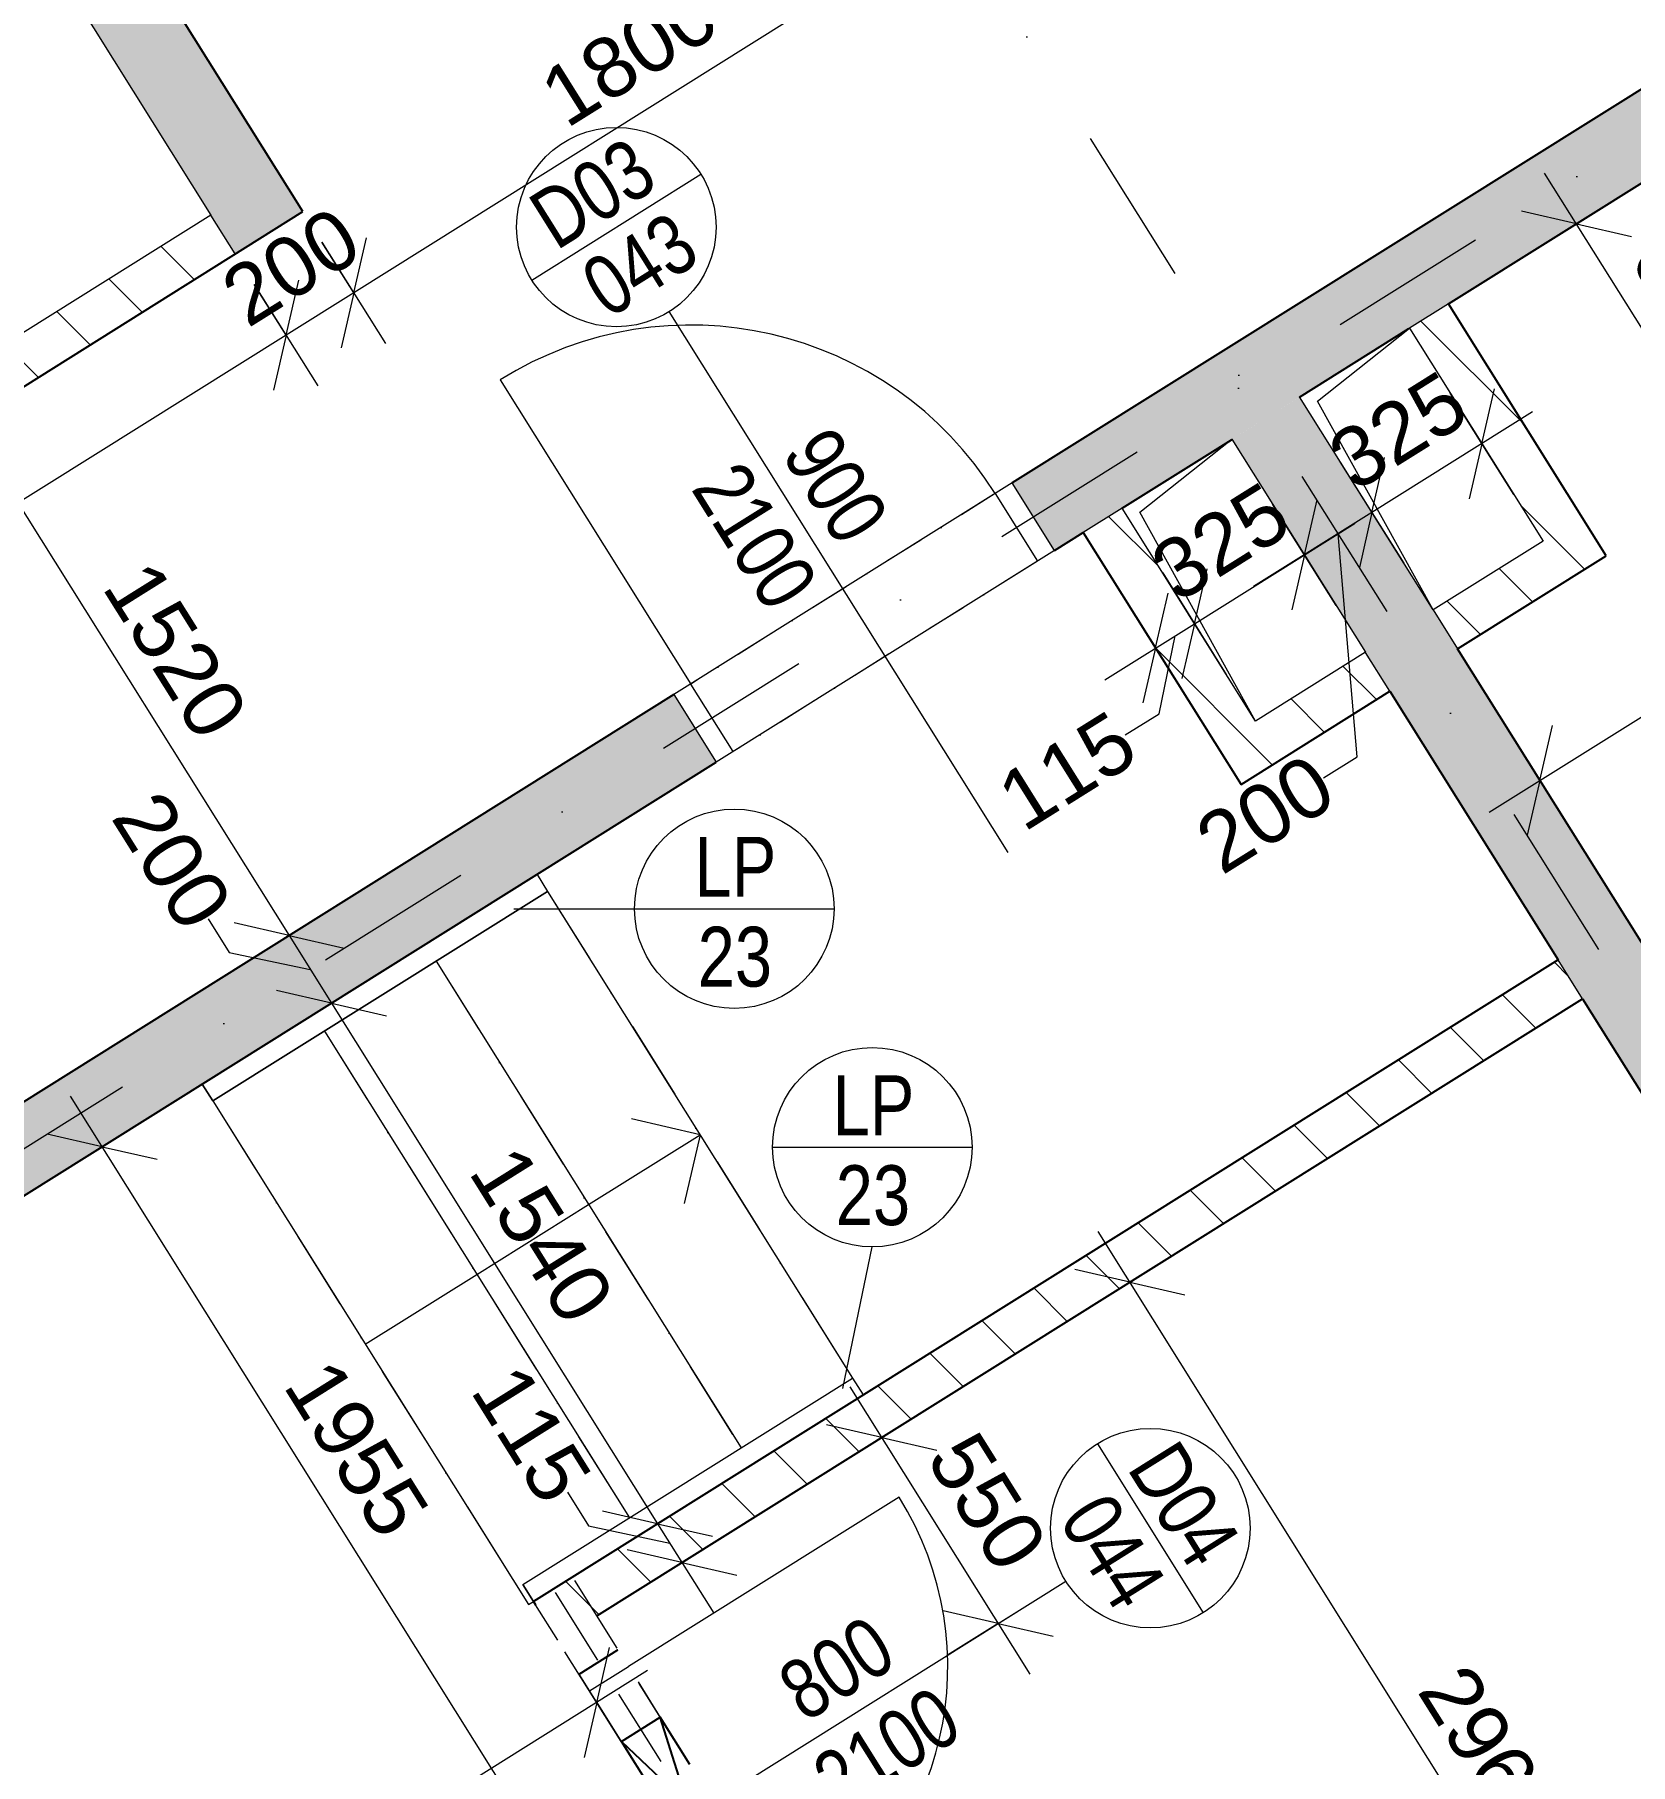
# Model space of a CAD drawing. Header units: millimetres. Extents: x -45523 to 44975, y -3459 to 74573.
# Drawn here: x -30030 to -26031, y 55182 to 59519 of the extents above; entities that cross this region are included whole.
import ezdxf

# ---------------------------------------------------------------- set-up
doc = ezdxf.new("R2010")
doc.units = ezdxf.units.MM
for name, pattern in [('HA_Dash_3mm-S1mm', [300, 200, -100]), ('HA_DashDot_10mm-S3mm', [1000, 400, -300, 0, -300]), ('HA_DashDot_2_2mm-S0_6mm', [220, 100, -60, 0, -60]), ('HA_DashDot_4mm-S1mm', [400, 200, -100, 0, -100])]:
    doc.linetypes.add(name, pattern=pattern)
for name, color, linetype, lineweight in [('A-____-____-DIMS', 9, 'Continuous', 5), ('A-____-____-DIMS-100', 9, 'Continuous', 5), ('A-DETL-GENF-OTLN', 9, 'Continuous', 9), ('A-DOOR-____-IDEN', 9, 'Continuous', 9), ('A-DOOR-____-MCUT', 9, 'HA_DashDot_2_2mm-S0_6mm', 9), ('A-DOOR-____-OTLN', 9, 'Continuous', 9), ('A-DOOR-FRAM-MCUT', 9, 'Continuous', 9), ('A-FLOR-HRAL-IDEN', 9, 'Continuous', 9), ('A-FLOR-HRAL-OTLN', 9, 'Continuous', 9), ('A-GENM-____-HDLN', 9, 'HA_Dash_3mm-S1mm', 9), ('A-GENM-____-MCUT', 9, 'HA_Dash_3mm-S1mm', 25), ('A-GENM-____-OTLN', 9, 'Continuous', 9), ('A-WALL-____-MCUT', 9, 'Continuous', 9), ('A-WALL-____-PATT', 9, 'Continuous', 25), ('I-WALL-____-MCUT', 9, 'Continuous', 25), ('S-GRID-____-OTLN', 9, 'Continuous', 5), ('S-STRS-____-OTLN', 9, 'Continuous', 9)]:
    doc.layers.add(name, color=color, linetype=linetype, lineweight=lineweight)
doc.styles.add('Arial_2', font='arial.ttf', dxfattribs={"height": 150})
doc.styles.add('Arial_3', font='arial.ttf', dxfattribs={"width": 0.8, "height": 150})
doc.dimstyles.new('Inner_Dimensions', dxfattribs={"dimscale": 304.8, "dimtxt": 153.03891, "dimasz": 0.656168, "dimexe": 0.492126, "dimexo": 0.0625, "dimgap": 0.065617, "dimtad": 1, "dimdec": 0, "dimzin": 0, "dimdsep": 46, "dimtxsty": 'Arial_2', "dimblk1": 'OBLIQUE', "dimblk2": 'OBLIQUE', "dimsah": 1, "dimcen": 0.09, "dimdle": 0.492126, "dimazin": 0, "dimtfac": 1, "dimtdec": 4, "dimtix": 1, "dimtmove": 0, "dimatfit": 3, "dimfxl": 0.492126, "dimfxlon": 1, "dimtvp": 1, "dimtolj": 1, "dimtzin": 0, "dimlwd": 9, "dimlwe": 9, "dimarcsym": 2})
doc.dimstyles.new('Inner_Dimensions_1', dxfattribs={"dimscale": 304.8, "dimtxt": 153.03891, "dimasz": 0.656168, "dimexe": 0.492126, "dimexo": 0.0625, "dimgap": 0.065617, "dimtad": 1, "dimdec": 0, "dimzin": 0, "dimdsep": 46, "dimtxsty": 'Arial_2', "dimblk1": 'OBLIQUE', "dimblk2": 'OBLIQUE', "dimsah": 1, "dimcen": 0.09, "dimdle": 0.492126, "dimazin": 0, "dimtfac": 1, "dimtdec": 4, "dimtix": 1, "dimtmove": 1, "dimatfit": 3, "dimfxl": 0.492126, "dimfxlon": 1, "dimtvp": 1, "dimtolj": 1, "dimtzin": 0, "dimlwd": 9, "dimlwe": 9, "dimarcsym": 2})
doc.dimstyles.new('Inner_Dimensions_2', dxfattribs={"dimscale": 304.8, "dimtxt": 153.03891, "dimasz": 0.656168, "dimexe": 0.492126, "dimexo": 0.0625, "dimgap": 0.065617, "dimtad": 1, "dimdec": 0, "dimzin": 0, "dimdsep": 46, "dimtxsty": 'Arial_2', "dimblk1": 'OBLIQUE', "dimblk2": 'OBLIQUE', "dimsah": 1, "dimcen": 0.09, "dimdle": 0.492126, "dimazin": 0, "dimtfac": 1, "dimtdec": 4, "dimtix": 1, "dimtmove": 2, "dimatfit": 3, "dimfxl": 0.492126, "dimfxlon": 1, "dimtvp": 1, "dimtolj": 1, "dimtzin": 0, "dimlwd": 9, "dimlwe": 9, "dimarcsym": 2})
doc.dimstyles.new('Inner_Dimensions_3', dxfattribs={"dimscale": 304.8, "dimtxt": 153.03891, "dimasz": 0.656168, "dimexe": 0.492126, "dimexo": 0.0625, "dimgap": 0.065617, "dimtad": 1, "dimdec": 0, "dimzin": 0, "dimdsep": 46, "dimtxsty": 'Arial_2', "dimblk1": 'OBLIQUE', "dimblk2": 'OBLIQUE', "dimsah": 1, "dimcen": 0.09, "dimdle": 0.492126, "dimazin": 0, "dimtfac": 1, "dimtdec": 4, "dimtix": 1, "dimtmove": 0, "dimatfit": 3, "dimfxl": 0.492126, "dimfxlon": 1, "dimtvp": 1, "dimtolj": 1, "dimtzin": 0, "dimlwd": 9, "dimlwe": 9, "dimarcsym": 2})
pattern_1 = [(135, (0, 0), (-106.06602, -106.06602), [])]

# ---------------------------------------------------------------- blocks, each defined once
blk = doc.blocks.new('HA_DR_Single_Swing_Solid - In_900x2100_SKLEP D03-2273791-1PP_GARAZ')
at = {"layer": 'A-DOOR-____-MCUT'}
for p, q in [((-450, 100), (450, 100)), ((-450, -100), (450, -100))]:
    blk.add_line(p, q, dxfattribs=at)
at = {"layer": 'A-DOOR-____-OTLN'}
for p, q in [((-500, 100), (500, 100)), ((-500, -100), (500, -100))]:
    blk.add_line(p, q, dxfattribs=at)
at = {"layer": 'A-DOOR-____-OTLN', "lineweight": 5}
blk.add_line((450, -1000), (450, -100), dxfattribs=at)
blk.add_arc((450, -100), 900, 180, 270, dxfattribs=at)
at = {"layer": 'A-DOOR-FRAM-MCUT'}
for p, q in [((-500, 100), (-500, -100)), ((-450, -100), (-450, 100)), ((450, 100), (450, -100)), ((500, -100), (500, 100))]:
    blk.add_line(p, q, dxfattribs=at)
blk = doc.blocks.new('HA_DR_Single_Swing_Solid - In_800x2100_SKLEP-V14-1PP_GARAZ')
at = {"layer": 'A-DOOR-____-MCUT'}
for p, q in [((-400, 57.5), (-190, 57.5)), ((250, 57.5), (400, 57.5)), ((-400, -57.5), (-190, -57.5)), ((250, -57.5), (400, -57.5))]:
    blk.add_line(p, q, dxfattribs=at)
at = {"layer": 'A-DOOR-____-OTLN', "lineweight": 5}
blk.add_line((400, -857.5), (400, -57.5), dxfattribs=at)
blk.add_arc((400, -57.5), 800, 180, 270, dxfattribs=at)
at = {"layer": 'A-DOOR-FRAM-MCUT'}
for p, q in [((-450, 57.5), (-450, -57.5)), ((-400, -57.5), (-400, 57.5)), ((400, 57.5), (400, -57.5)), ((450, -57.5), (450, 57.5))]:
    blk.add_line(p, q, dxfattribs=at)
blk = doc.blocks.new('HA_GM_Shaft_Rectangle - Default-2321989-1PP_GARAZ')
at = {"layer": 'A-DETL-GENF-OTLN'}
for p, q in [((32.5, -32.5), (325, 0)), ((0, -630.2), (32.5, -32.5))]:
    blk.add_line(p, q, dxfattribs=at)
at = {"layer": 'A-GENM-____-OTLN'}
for p, q in [((0, -630.2), (0, 0)), ((0, 0), (325, 0)), ((325, 0), (325, -630.2)), ((325, -630.2), (0, -630.2))]:
    blk.add_line(p, q, dxfattribs=at)
blk = doc.blocks.new('HA_GM_Shaft_Rectangle - Default-2321912-1PP_GARAZ')
at = {"layer": 'A-DETL-GENF-OTLN'}
for p, q in [((72.5, -72.5), (2130, 0)), ((0, -725), (72.5, -72.5))]:
    blk.add_line(p, q, dxfattribs=at)
at = {"layer": 'A-GENM-____-OTLN'}
for p, q in [((0, -725), (0, 0)), ((0, 0), (2130, 0)), ((2130, 0), (2130, -725)), ((2130, -725), (0, -725))]:
    blk.add_line(p, q, dxfattribs=at)
blk = doc.blocks.new('TB_Porotherm KP11_5_1250mm - TB_Porotherm KP11_5_1250mm-V22-1PP_GARAZ')
at = {"layer": 'A-GENM-____-HDLN'}
for p, q in [((-625, 57.5), (-220, 57.5)), ((220, 57.5), (625, 57.5)), ((-625, 0), (-0.2, 0)), ((0.2, 0), (625, 0)), ((-220, -57.5), (-625, -57.5)), ((625, -57.5), (220, -57.5))]:
    blk.add_line(p, q, dxfattribs=at)
blk = doc.blocks.new('Top Rail Type - Top Rail_Internal_-2230879-1PP_GARAZ')
at = {"layer": 'A-FLOR-HRAL-OTLN'}
for p, q in [((-28771.3, 57413.1), (-28744.8, 57370.7)), ((-28744.8, 57370.7), (-29583.8, 56845.2)), ((-29583.8, 56845.2), (-29610.3, 56887.6))]:
    blk.add_line(p, q, dxfattribs=at)
blk = doc.blocks.new('Top Rail Type - Top Rail_Internal_-V23-1PP_GARAZ')
at = {"layer": 'A-FLOR-HRAL-OTLN'}
for p, q in [((-28771.3, 57413.1), (-28744.8, 57370.7)), ((-29583.8, 56845.2), (-28744.8, 57370.7)), ((-29610.3, 56887.6), (-29583.8, 56845.2))]:
    blk.add_line(p, q, dxfattribs=at)
blk = doc.blocks.new('Top Rail Type - Top Rail_Internal_-2231249-1PP_GARAZ')
at = {"layer": 'A-FLOR-HRAL-OTLN'}
for p, q in [((-28806.7, 55632.8), (-27980.4, 56150.4)), ((-27980.4, 56150.4), (-27953.8, 56108)), ((-28780.1, 55590.4), (-28806.7, 55632.8))]:
    blk.add_line(p, q, dxfattribs=at)
blk = doc.blocks.new('Top Rail Type - Top Rail_Internal_-V24-1PP_GARAZ')
at = {"layer": 'A-FLOR-HRAL-OTLN'}
for p, q in [((-28806.7, 55632.8), (-27980.4, 56150.4)), ((-27980.4, 56150.4), (-27953.8, 56108)), ((-28806.7, 55632.8), (-28780.1, 55590.4))]:
    blk.add_line(p, q, dxfattribs=at)
blk = doc.blocks.new('HA_GM_Opening_Rectangle_WallBased - Default-2342281-1PP_GARAZ')
at = {"layer": 'A-GENM-____-MCUT'}
for p, q in [((345, 57.5), (-95, -57.5)), ((-95, 57.5), (345, -57.5)), ((-95, 57.5), (-95, -57.5)), ((-95, 57.5), (345, 57.5)), ((345, 57.5), (345, -57.5)), ((-95, -57.5), (345, -57.5))]:
    blk.add_line(p, q, dxfattribs=at)
blk = doc.blocks.new('DIMBLOCK94-1PP_GARAZ')
at = {"layer": 'A-____-____-DIMS-100', "lineweight": 9}
for p, q in [((-30072.4, 58627.7), (-30326.7, 58468.5)), ((-30199.5, 58548.1), (-30072.4, 58627.7)), ((-30199.5, 58548.1), (-30337.4, 58579.7)), ((-30199.5, 58548.1), (-29392.7, 57259.9)), ((-30199.5, 58548.1), (-30061.7, 58516.4)), ((-29265.6, 57339.5), (-29519.8, 57180.3)), ((-29392.7, 57259.9), (-29265.6, 57339.5)), ((-29392.7, 57259.9), (-29530.5, 57291.6)), ((-29392.7, 57259.9), (-29254.9, 57228.2))]:
    blk.add_line(p, q, dxfattribs=at)
at = {"layer": 'A-____-____-DIMS-100', "color": 0, "lineweight": 9, "insert": (-29736.6, 58213.5), "char_height": 150, "width": 553.765, "attachment_point": 1, "rotation": 302.0612, "line_spacing_factor": 0.941778, "style": 'Arial_2'}
blk.add_mtext('1520', dxfattribs=at)
blk = doc.blocks.new('_Oblique')
at = {"color": 0, "linetype": 'ByBlock', "lineweight": -2}
blk.add_line((-0.5, -0.5), (0.5, 0.5), dxfattribs=at)
blk = doc.blocks.new('DIMBLOCK95-1PP_GARAZ')
at = {"layer": 'A-____-____-DIMS-100', "lineweight": 9}
for p, q in [((-29265.6, 57339.5), (-29519.8, 57180.3)), ((-29392.7, 57259.9), (-29265.6, 57339.5)), ((-29595.5, 57301.9), (-29542.4, 57217.1)), ((-29392.7, 57259.9), (-29530.5, 57291.6)), ((-29392.7, 57259.9), (-29286.5, 57090.4)), ((-29392.7, 57259.9), (-29254.9, 57228.2)), ((-29542.4, 57217.1), (-29339.6, 57175.2)), ((-29159.4, 57170), (-29413.6, 57010.8)), ((-29286.5, 57090.4), (-29159.4, 57170)), ((-29286.5, 57090.4), (-29424.4, 57122.1)), ((-29286.5, 57090.4), (-29148.7, 57058.7))]:
    blk.add_line(p, q, dxfattribs=at)
at = {"layer": 'A-____-____-DIMS-100', "color": 0, "lineweight": 9, "insert": (-29714, 57636), "char_height": 150, "width": 415.324, "attachment_point": 1, "rotation": 302.0612, "line_spacing_factor": 0.941778, "style": 'Arial_2'}
blk.add_mtext('200', dxfattribs=at)
blk = doc.blocks.new('DIMBLOCK96-1PP_GARAZ')
at = {"layer": 'A-____-____-DIMS-100', "lineweight": 9}
for p, q in [((-29159.4, 57170), (-29413.6, 57010.8)), ((-29286.5, 57090.4), (-29159.4, 57170)), ((-29286.5, 57090.4), (-29424.4, 57122.1)), ((-29286.5, 57090.4), (-28469, 55785.3)), ((-29286.5, 57090.4), (-29148.7, 57058.7)), ((-28341.9, 55864.9), (-28596.2, 55705.7)), ((-28469, 55785.3), (-28341.9, 55864.9)), ((-28469, 55785.3), (-28606.9, 55817)), ((-28469, 55785.3), (-28331.2, 55753.6))]:
    blk.add_line(p, q, dxfattribs=at)
at = {"layer": 'A-____-____-DIMS-100', "color": 0, "lineweight": 9, "insert": (-28818.3, 56747.4), "char_height": 150, "width": 553.765, "attachment_point": 1, "rotation": 302.0612, "line_spacing_factor": 0.941778, "style": 'Arial_2'}
blk.add_mtext('1540', dxfattribs=at)
blk = doc.blocks.new('DIMBLOCK97-1PP_GARAZ')
at = {"layer": 'A-____-____-DIMS-100', "lineweight": 9}
for p, q in [((-28695.2, 55864.4), (-28642.1, 55779.7)), ((-28341.9, 55864.9), (-28596.2, 55705.7)), ((-28469, 55785.3), (-28341.9, 55864.9)), ((-28642.1, 55779.7), (-28438.5, 55736.6)), ((-28469, 55785.3), (-28606.9, 55817)), ((-28469, 55785.3), (-28328.4, 55560.7)), ((-28469, 55785.3), (-28331.2, 55753.6)), ((-28280.9, 55767.5), (-28535.1, 55608.2)), ((-28408, 55687.8), (-28280.9, 55767.5)), ((-28408, 55687.8), (-28545.8, 55719.5)), ((-28408, 55687.8), (-28270.2, 55656.2))]:
    blk.add_line(p, q, dxfattribs=at)
at = {"layer": 'A-____-____-DIMS-100', "color": 0, "lineweight": 9, "insert": (-28813.6, 56198.6), "char_height": 150, "width": 415.324, "attachment_point": 1, "rotation": 302.0612, "line_spacing_factor": 0.941778, "style": 'Arial_2'}
blk.add_mtext('115', dxfattribs=at)
blk = doc.blocks.new('DIMBLOCK170-1PP_GARAZ')
at = {"layer": 'A-____-____-DIMS-100', "lineweight": 9}
for p, q in [((-25198, 58490.1), (-25038.7, 58235.9)), ((-25118.3, 58363), (-25198, 58490.1)), ((-25118.3, 58363), (-25086.7, 58500.8)), ((-26385.4, 57569.4), (-25118.3, 58363)), ((-25118.3, 58363), (-25150, 58225.2)), ((-26337.9, 57776.1), (-26178.6, 57521.9)), ((-26258.2, 57649), (-26337.9, 57776.1)), ((-26258.2, 57649), (-26226.6, 57786.8)), ((-26258.2, 57649), (-26289.9, 57511.2))]:
    blk.add_line(p, q, dxfattribs=at)
at = {"layer": 'A-____-____-DIMS-100', "color": 0, "lineweight": 9, "insert": (-25997.8, 58065.5), "char_height": 150, "width": 553.765, "attachment_point": 1, "rotation": 32.0612, "line_spacing_factor": 0.941778, "style": 'Arial_2'}
blk.add_mtext('1345', dxfattribs=at)
blk = doc.blocks.new('DIMBLOCK185-1PP_GARAZ')
at = {"layer": 'A-____-____-DIMS-100', "lineweight": 9}
for p, q in [((-28621.6, 55337.3), (-28589.9, 55475.1)), ((-28541.9, 55210.1), (-28701.2, 55464.4)), ((-28494.4, 55416.9), (-31032.6, 53827.1)), ((-28621.6, 55337.3), (-28653.2, 55199.4)), ((-28621.6, 55337.3), (-28541.9, 55210.1)), ((-30953, 53700), (-31112.2, 53954.2)), ((-31032.6, 53827.1), (-31000.9, 53964.9)), ((-31032.6, 53827.1), (-31064.3, 53689.3)), ((-31032.6, 53827.1), (-30953, 53700))]:
    blk.add_line(p, q, dxfattribs=at)
at = {"layer": 'A-____-____-DIMS-100', "color": 0, "lineweight": 9, "insert": (-30347.1, 54509.8), "char_height": 150, "width": 553.765, "attachment_point": 1, "rotation": 32.0612, "line_spacing_factor": 0.941778, "style": 'Arial_2'}
blk.add_mtext('2845', dxfattribs=at)
blk = doc.blocks.new('DIMBLOCK188-1PP_GARAZ')
at = {"layer": 'A-____-____-DIMS-100', "lineweight": 9}
for p, q in [((-30825.5, 56303.5), (-29339, 53930.2)), ((-30618.8, 56256), (-30873, 56096.7)), ((-30745.9, 56176.3), (-30618.8, 56256)), ((-30745.9, 56176.3), (-30883.7, 56208)), ((-30745.9, 56176.3), (-30608, 56144.7)), ((-29466.1, 53850.5), (-29211.9, 54009.8)), ((-29339, 53930.2), (-29476.8, 53961.8)), ((-29339, 53930.2), (-29466.1, 53850.5)), ((-29339, 53930.2), (-29201.1, 53898.5))]:
    blk.add_line(p, q, dxfattribs=at)
at = {"layer": 'A-____-____-DIMS-100', "color": 0, "lineweight": 9, "insert": (-30374, 55987.1), "char_height": 150, "width": 553.765, "attachment_point": 1, "rotation": 302.0612, "line_spacing_factor": 0.941778, "style": 'Arial_2'}
blk.add_mtext('2650', dxfattribs=at)
blk = doc.blocks.new('DIMBLOCK198-1PP_GARAZ')
at = {"layer": 'A-____-____-DIMS-100', "lineweight": 9}
for p, q in [((-25832.4, 58510.6), (-26246.4, 59171.6)), ((-26293.9, 58964.8), (-26039.7, 59124.1)), ((-26166.8, 59044.5), (-26304.6, 59076.1)), ((-26166.8, 59044.5), (-26293.9, 58964.8)), ((-26166.8, 59044.5), (-26029, 59012.8)), ((-25959.5, 58430.9), (-25705.3, 58590.2)), ((-25832.4, 58510.6), (-25970.2, 58542.2)), ((-25832.4, 58510.6), (-25959.5, 58430.9)), ((-25832.4, 58510.6), (-25694.6, 58478.9))]:
    blk.add_line(p, q, dxfattribs=at)
at = {"layer": 'A-____-____-DIMS-100', "color": 0, "lineweight": 9, "insert": (-25909.5, 59038.2), "char_height": 150, "width": 415.324, "attachment_point": 1, "rotation": 302.0624, "line_spacing_factor": 0.941778, "style": 'Arial_2'}
blk.add_mtext('630', dxfattribs=at)
blk = doc.blocks.new('DIMBLOCK246-1PP_GARAZ')
at = {"layer": 'A-____-____-DIMS-100', "lineweight": 9}
for p, q in [((-27987.2, 56128.4), (-27536, 55408)), ((-27780.5, 56080.9), (-28034.7, 55921.6)), ((-27907.6, 56001.2), (-27780.5, 56080.9)), ((-27907.6, 56001.2), (-28045.5, 56032.9)), ((-27907.6, 56001.2), (-27769.8, 55969.6)), ((-27742.8, 55455.5), (-27488.5, 55614.8)), ((-27615.7, 55535.1), (-27753.5, 55566.8)), ((-27615.7, 55535.1), (-27742.8, 55455.5)), ((-27615.7, 55535.1), (-27477.8, 55503.5))]:
    blk.add_line(p, q, dxfattribs=at)
at = {"layer": 'A-____-____-DIMS-100', "color": 0, "lineweight": 9, "insert": (-27671.5, 56028.8), "char_height": 150, "width": 415.324, "attachment_point": 1, "rotation": 302.0612, "line_spacing_factor": 0.941778, "style": 'Arial_2'}
blk.add_mtext('550', dxfattribs=at)
blk = doc.blocks.new('HA_TAG_Door_TypeMark_wDimensions - Scale100_Left with Bouble-921058-1PP_GARAZ')
at = {"layer": 'A-DOOR-____-IDEN'}
for p, q in [((-2.5, 13.5), (2.5, 13.5)), ((0, -5), (0, 11))]:
    blk.add_line(p, q, dxfattribs=at)
blk.add_circle((0, 13.5), 2.5, dxfattribs=at)
blk = doc.blocks.new('DIMBLOCK260-1PP_GARAZ')
at = {"layer": 'A-____-____-DIMS-100', "lineweight": 9}
for p, q in [((-27784.8, 59954.1), (-27625.6, 59699.8)), ((-27705.2, 59827), (-27784.8, 59954.1)), ((-27705.2, 59827), (-27673.5, 59964.8)), ((-27705.2, 59827), (-29230.7, 58871.5)), ((-27705.2, 59827), (-27736.9, 59689.1)), ((-29310.3, 58998.6), (-29151.1, 58744.4)), ((-29230.7, 58871.5), (-29310.3, 58998.6)), ((-29230.7, 58871.5), (-29199, 59009.3)), ((-29230.7, 58871.5), (-29262.3, 58733.6))]:
    blk.add_line(p, q, dxfattribs=at)
at = {"layer": 'A-____-____-DIMS-100', "color": 0, "lineweight": 9, "insert": (-28777.5, 59408.7), "char_height": 150, "width": 553.765, "attachment_point": 1, "rotation": 32.0612, "line_spacing_factor": 0.941778, "style": 'Arial_2'}
blk.add_mtext('1800', dxfattribs=at)
blk = doc.blocks.new('DIMBLOCK261-1PP_GARAZ')
at = {"layer": 'A-____-____-DIMS-100', "lineweight": 9}
for p, q in [((-29310.3, 58998.6), (-29151.1, 58744.4)), ((-29230.7, 58871.5), (-29310.3, 58998.6)), ((-29230.7, 58871.5), (-29199, 59009.3)), ((-29400.2, 58765.3), (-29368.5, 58903.1)), ((-29479.8, 58892.4), (-29320.6, 58638.2)), ((-29400.2, 58765.3), (-29479.8, 58892.4)), ((-29230.7, 58871.5), (-29400.2, 58765.3)), ((-29230.7, 58871.5), (-29262.3, 58733.6)), ((-29400.2, 58765.3), (-29431.8, 58627.5))]:
    blk.add_line(p, q, dxfattribs=at)
at = {"layer": 'A-____-____-DIMS-100', "color": 0, "lineweight": 9, "insert": (-29576.1, 58908.5), "char_height": 150, "width": 415.324, "attachment_point": 1, "rotation": 32.0612, "line_spacing_factor": 0.941778, "style": 'Arial_2'}
blk.add_mtext('200', dxfattribs=at)
blk = doc.blocks.new('DIMBLOCK262-1PP_GARAZ')
at = {"layer": 'A-____-____-DIMS-100', "lineweight": 9}
for p, q in [((-29400.2, 58765.3), (-29368.5, 58903.1)), ((-29479.8, 58892.4), (-29320.6, 58638.2)), ((-29400.2, 58765.3), (-29479.8, 58892.4)), ((-29400.2, 58765.3), (-31332.4, 57555)), ((-29400.2, 58765.3), (-29431.8, 58627.5)), ((-31205.3, 57634.7), (-31173.6, 57772.5)), ((-31125.7, 57507.5), (-31284.9, 57761.8)), ((-31205.3, 57634.7), (-31237, 57496.8)), ((-31205.3, 57634.7), (-31125.7, 57507.5))]:
    blk.add_line(p, q, dxfattribs=at)
at = {"layer": 'A-____-____-DIMS-100', "color": 0, "lineweight": 9, "insert": (-30612.3, 58259.5), "char_height": 150, "width": 553.765, "attachment_point": 1, "rotation": 32.0612, "line_spacing_factor": 0.941778, "style": 'Arial_2'}
blk.add_mtext('2130', dxfattribs=at)
blk = doc.blocks.new('DIMBLOCK282-1PP_GARAZ')
at = {"layer": 'A-____-____-DIMS-100', "lineweight": 9}
for p, q in [((-27203.4, 58169), (-27044.2, 57914.8)), ((-27123.8, 58041.9), (-27203.4, 58169)), ((-27123.8, 58041.9), (-27092.1, 58179.7)), ((-27221.3, 57980.9), (-27189.6, 58118.7)), ((-27300.9, 58108), (-27141.6, 57853.7)), ((-27221.3, 57980.9), (-27300.9, 58108)), ((-27348.4, 57901.2), (-27123.8, 58041.9)), ((-27123.8, 58041.9), (-27155.5, 57904.1)), ((-27212.4, 57816), (-27172.5, 58011.4)), ((-27221.3, 57980.9), (-27252.9, 57843)), ((-27297.2, 57762.9), (-27212.4, 57816))]:
    blk.add_line(p, q, dxfattribs=at)
at = {"layer": 'A-____-____-DIMS-100', "color": 0, "lineweight": 9, "insert": (-27631.4, 57644.5), "char_height": 150, "width": 415.324, "attachment_point": 1, "rotation": 32.0624, "line_spacing_factor": 0.941778, "style": 'Arial_2'}
blk.add_mtext('115', dxfattribs=at)
blk = doc.blocks.new('DIMBLOCK283-1PP_GARAZ')
at = {"layer": 'A-____-____-DIMS-100', "lineweight": 9}
for p, q in [((-26928, 58341.5), (-26768.8, 58087.3)), ((-26848.4, 58214.4), (-26928, 58341.5)), ((-26848.4, 58214.4), (-26816.7, 58352.3)), ((-27123.8, 58041.9), (-26721.3, 58294.1)), ((-26848.4, 58214.4), (-26880, 58076.6)), ((-27203.4, 58169), (-27044.2, 57914.8)), ((-27123.8, 58041.9), (-27203.4, 58169)), ((-27123.8, 58041.9), (-27092.1, 58179.7)), ((-27123.8, 58041.9), (-27155.5, 57904.1))]:
    blk.add_line(p, q, dxfattribs=at)
at = {"layer": 'A-____-____-DIMS-100', "color": 0, "lineweight": 9, "insert": (-27246.7, 58218.3), "char_height": 150, "width": 415.324, "attachment_point": 1, "rotation": 32.0624, "line_spacing_factor": 0.941778, "style": 'Arial_2'}
blk.add_mtext('325', dxfattribs=at)
blk = doc.blocks.new('DIMBLOCK284-1PP_GARAZ')
at = {"layer": 'A-____-____-DIMS-100', "lineweight": 9}
for p, q in [((-26323.8, 58366), (-26483.1, 58620.2)), ((-26403.5, 58493.1), (-26371.8, 58630.9)), ((-26276.3, 58572.7), (-26678.9, 58320.6)), ((-26403.5, 58493.1), (-26435.1, 58355.3)), ((-26403.5, 58493.1), (-26323.8, 58366)), ((-26599.3, 58193.5), (-26758.5, 58447.7)), ((-26678.9, 58320.6), (-26647.2, 58458.4)), ((-26678.9, 58320.6), (-26710.5, 58182.8)), ((-26678.9, 58320.6), (-26599.3, 58193.5))]:
    blk.add_line(p, q, dxfattribs=at)
at = {"layer": 'A-____-____-DIMS-100', "color": 0, "lineweight": 9, "insert": (-26801.8, 58497), "char_height": 150, "width": 415.324, "attachment_point": 1, "rotation": 32.0612, "line_spacing_factor": 0.941778, "style": 'Arial_2'}
blk.add_mtext('325', dxfattribs=at)
blk = doc.blocks.new('DIMBLOCK285-1PP_GARAZ')
at = {"layer": 'A-____-____-DIMS-100', "lineweight": 9}
for p, q in [((-26599.3, 58193.5), (-26758.5, 58447.7)), ((-26678.9, 58320.6), (-26647.2, 58458.4)), ((-26768.8, 58087.3), (-26928, 58341.5)), ((-26848.4, 58214.4), (-26816.7, 58352.3)), ((-26678.9, 58320.6), (-26975.5, 58134.8)), ((-26678.9, 58320.6), (-26710.5, 58182.8)), ((-26678.9, 58320.6), (-26599.3, 58193.5)), ((-26715.9, 57708.1), (-26763.6, 58267.5)), ((-26848.4, 58214.4), (-26880, 58076.6)), ((-26848.4, 58214.4), (-26768.8, 58087.3)), ((-26800.6, 57655), (-26715.9, 57708.1))]:
    blk.add_line(p, q, dxfattribs=at)
at = {"layer": 'A-____-____-DIMS-100', "color": 0, "lineweight": 9, "insert": (-27134.8, 57536.5), "char_height": 150, "width": 415.324, "attachment_point": 1, "rotation": 32.0612, "line_spacing_factor": 0.941778, "style": 'Arial_2'}
blk.add_mtext('200', dxfattribs=at)
blk = doc.blocks.new('HA_TAG_GM_Railings - Generic-2229991-1PP_GARAZ')
at = {"layer": 'A-FLOR-HRAL-IDEN'}
blk.add_line((-2.5, 0), (2.5, 0), dxfattribs=at)
blk.add_circle((0, 0), 2.5, dxfattribs=at)
blk = doc.blocks.new('DIMBLOCK543-1PP_GARAZ')
at = {"layer": 'A-____-____-DIMS-100', "lineweight": 9}
for p, q in [((-18483.1, 71251.8), (-18642.3, 71506)), ((-18562.7, 71378.9), (-18531, 71516.7)), ((-18435.6, 71458.5), (-42266.7, 56531.7)), ((-18562.7, 71378.9), (-18594.4, 71241.1)), ((-18562.7, 71378.9), (-18483.1, 71251.8)), ((-42060, 56484.2), (-42219.2, 56738.4)), ((-42139.6, 56611.3), (-42107.9, 56749.1)), ((-42139.6, 56611.3), (-42171.3, 56473.5)), ((-42139.6, 56611.3), (-42060, 56484.2))]:
    blk.add_line(p, q, dxfattribs=at)
at = {"layer": 'A-____-____-DIMS-100', "color": 0, "lineweight": 9, "insert": (-31092.9, 63783.9), "char_height": 150, "width": 692.207, "attachment_point": 1, "rotation": 32.0612, "line_spacing_factor": 0.941778, "style": 'Arial_2'}
blk.add_mtext('27820', dxfattribs=at)
blk = doc.blocks.new('DIMBLOCK572-1PP_GARAZ')
at = {"layer": 'A-____-____-DIMS-100', "lineweight": 9}
for p, q in [((-25714.6, 53882.2), (-27365.5, 56517.8)), ((-27413, 56311), (-27158.8, 56470.3)), ((-27285.9, 56390.7), (-27423.7, 56422.3)), ((-27285.9, 56390.7), (-27413, 56311)), ((-27285.9, 56390.7), (-27148.1, 56359)), ((-25841.7, 53802.5), (-25587.5, 53961.8)), ((-25714.6, 53882.2), (-25852.4, 53913.8)), ((-25714.6, 53882.2), (-25841.7, 53802.5)), ((-25714.6, 53882.2), (-25576.8, 53850.5))]:
    blk.add_line(p, q, dxfattribs=at)
at = {"layer": 'A-____-____-DIMS-100', "color": 0, "lineweight": 9, "insert": (-26440.7, 55445.9), "char_height": 150, "width": 553.765, "attachment_point": 1, "rotation": 302.0624, "line_spacing_factor": 0.941778, "style": 'Arial_2'}
blk.add_mtext('2960', dxfattribs=at)
blk = doc.blocks.new('DIMBLOCK574-1PP_GARAZ')
at = {"layer": 'A-____-____-DIMS-100', "lineweight": 9}
for p, q in [((-28823.3, 55073.7), (-29940.7, 56857.6)), ((-29988.2, 56650.9), (-29734, 56810.1)), ((-29861.1, 56730.5), (-29998.9, 56762.2)), ((-29861.1, 56730.5), (-29988.2, 56650.9)), ((-29861.1, 56730.5), (-29723.3, 56698.9)), ((-28696.2, 55153.3), (-28950.4, 54994.1)), ((-28823.3, 55073.7), (-28696.2, 55153.3)), ((-28823.3, 55073.7), (-28961.2, 55105.4)), ((-28823.3, 55073.7), (-28685.5, 55042))]:
    blk.add_line(p, q, dxfattribs=at)
at = {"layer": 'A-____-____-DIMS-100', "color": 0, "lineweight": 9, "insert": (-29282.7, 56211.6), "char_height": 150, "width": 553.765, "attachment_point": 1, "rotation": 302.0612, "line_spacing_factor": 0.941778, "style": 'Arial_2'}
blk.add_mtext('1955', dxfattribs=at)

msp = doc.modelspace()

# ---------------------------------------------------------------- hatches: boundary and pattern name
at = {"layer": 'A-WALL-____-PATT', "lineweight": 9}
h = msp.add_hatch(color=256, dxfattribs=at)
h.paths.add_polyline_path([(-30419.8, 56380.6), (-28322.1, 57694.5), (-28428.3, 57863.9), (-30526, 56550.1)])
h.paths.add_polyline_path([(-27474.7, 58225.3), (-20165.1, 62803.6), (-20271.3, 62973.1), (-27580.8, 58394.8), (-27564.2, 58368.2)])
for points in [[(-29527.7, 58968.9), (-29358.2, 59075.1), (-29804.1, 59786.9), (-29973.6, 59680.8), (-29588.7, 59066.4)], [(-23441.2, 52774.8), (-23271.7, 52880.9), (-26860.2, 58610.1), (-27029.7, 58504), (-23515.4, 52893.2)]]:
    msp.add_hatch(color=256, dxfattribs=at).paths.add_polyline_path(points)
at = {"layer": 'A-WALL-____-PATT', "lineweight": 5}
h = msp.add_hatch(dxfattribs=at)
h.set_pattern_fill('FP_2', color=256, style=0, pattern_type=2)
h.set_pattern_definition(pattern_1)
h.paths.add_polyline_path([(-31332.8, 57838.2), (-29527.7, 58968.9), (-29588.7, 59066.4), (-31393.9, 57935.7)])
h = msp.add_hatch(dxfattribs=at)
h.set_pattern_fill('FP_2', color=256, style=0, pattern_type=2)
h.set_pattern_definition(pattern_1)
h.paths.add_polyline_path([(-26250.4, 58248.7), (-26152.9, 58309.8), (-26487.3, 58843.7), (-26584.8, 58782.6), (-26477.5, 58611.3)])
h = msp.add_hatch(dxfattribs=at)
h.set_pattern_fill('FP_2', color=256, style=0, pattern_type=2)
h.set_pattern_definition(pattern_1)
h.paths.add_polyline_path([(-27007.1, 57639), (-26909.7, 57700.1), (-27305.2, 58331.4), (-27402.6, 58270.4)])
h = msp.add_hatch(dxfattribs=at)
h.set_pattern_fill('FP_2', color=256, style=0, pattern_type=2)
h.set_pattern_definition(pattern_1)
h.paths.add_polyline_path([(-26464.8, 57978.8), (-26091.9, 58212.3), (-26152.9, 58309.8), (-26525.8, 58076.2)])
h = msp.add_hatch(dxfattribs=at)
h.set_pattern_fill('FP_2', color=256, style=0, pattern_type=2)
h.set_pattern_definition(pattern_1)
h.paths.add_polyline_path([(-26909.7, 57700.1), (-26634.3, 57872.6), (-26695.3, 57970), (-26970.7, 57797.5)])
h = msp.add_hatch(dxfattribs=at)
h.set_pattern_fill('FP_2', color=256, style=0, pattern_type=2)
h.set_pattern_definition(pattern_1)
h.paths.add_polyline_path([(-28621.6, 55554), (-26151.2, 57101.4), (-26212.3, 57198.8), (-28682.7, 55651.5)])
h = msp.add_hatch(dxfattribs=at)
h.set_pattern_fill('FP_2', color=256, style=0, pattern_type=2)
h.set_pattern_definition(pattern_1)
h.paths.add_polyline_path([(-26009, 51166.3), (-25911.6, 51227.4), (-28090.8, 54706.5), (-28188.3, 54645.5), (-26167.1, 51418.7)])
h.paths.add_polyline_path([(-28666, 55408.2), (-28568.5, 55469.3), (-28682.7, 55651.5), (-28780.1, 55590.4)])

# ---------------------------------------------------------------- linework, layer by layer
at = {"layer": 'A-FLOR-HRAL-IDEN'}
for p, q in [((-28829.6, 57327.1), (-28527, 57327.1)), ((-28004.6, 56124.6), (-27931.1, 56479.2))]:
    msp.add_line(p, q, dxfattribs=at)
at = {"layer": 'A-WALL-____-MCUT'}
for p, q in [((-29527.7, 58968.9), (-29588.7, 59066.4)), ((-26487.3, 58843.7), (-26584.8, 58782.6)), ((-27305.2, 58331.4), (-27402.6, 58270.4)), ((-26525.8, 58076.2), (-26464.8, 57978.8)), ((-26634.3, 57872.6), (-26695.3, 57970)), ((-26151.2, 57101.4), (-26212.3, 57198.8))]:
    msp.add_line(p, q, dxfattribs=at)
at = {"layer": 'I-WALL-____-MCUT'}
for p, q in [((-23614.8, 60878.9), (-27580.8, 58394.8)), ((-29358.2, 59075.1), (-29910.3, 59956.4)), ((-26487.3, 58843.7), (-25720.3, 59324.1)), ((-31332.8, 57838.2), (-29358.2, 59075.1)), ((-26091.9, 58212.3), (-26487.3, 58843.7)), ((-26860.2, 58610.1), (-26586.3, 58781.7)), ((-26585.6, 58782.2), (-26584.8, 58782.6)), ((-27305.2, 58331.4), (-27031.3, 58503)), ((-27030.5, 58503.5), (-27029.7, 58504)), ((-27474.7, 58225.3), (-27402.6, 58270.4)), ((-27402.6, 58270.4), (-27007.1, 57639)), ((-26464.8, 57978.8), (-26091.9, 58212.3)), ((-25442.9, 56347.3), (-26464.8, 57978.8)), ((-28428.3, 57863.9), (-30526, 56550.1)), ((-27007.1, 57639), (-26634.3, 57872.6)), ((-26634.3, 57872.6), (-26212.3, 57198.8)), ((-30724.9, 56189.5), (-28322.1, 57694.5)), ((-26212.3, 57198.8), (-28780.1, 55590.4)), ((-28621.6, 55554), (-26151.2, 57101.4)), ((-26151.2, 57101.4), (-24580, 54592.8)), ((-28780.1, 55590.4), (-28774.8, 55582)), ((-28666, 55408.2), (-28568.5, 55469.3))]:
    msp.add_line(p, q, dxfattribs=at)
at = {"layer": 'S-GRID-____-OTLN', "linetype": 'HA_DashDot_10mm-S3mm', "lineweight": 9}
for p, q in [((-40319.9, 50297.5), (-15561.8, 65805)), ((-20801.6, 48748.9), (-30746, 64625.5))]:
    msp.add_line(p, q, dxfattribs=at)
at = {"layer": 'S-STRS-____-OTLN', "linetype": 'HA_DashDot_4mm-S1mm'}
for p, q in [((-28744.8, 57370.7), (-27980.4, 56150.4)), ((-29024.4, 57195.6), (-28260, 55975.2)), ((-29304.1, 57020.4), (-28539.7, 55800)), ((-29583.8, 56845.2), (-28792.8, 55582.5))]:
    msp.add_line(p, q, dxfattribs=at)
at = {"layer": 'S-STRS-____-OTLN'}
for p, q in [((-28744.8, 57370.7), (-27980.4, 56150.4)), ((-29024.4, 57195.6), (-28260, 55975.2)), ((-29304.1, 57020.4), (-28539.7, 55800)), ((-29583.8, 56845.2), (-28792.8, 55582.5)), ((-28792.8, 55582.5), (-28780.1, 55590.4))]:
    msp.add_line(p, q, dxfattribs=at)
at = {"layer": 'S-STRS-____-OTLN', "lineweight": 5}
for p, q in [((-28362.6, 56760.6), (-28534.9, 56800.1)), ((-28642.2, 56585.4), (-28362.6, 56760.6)), ((-28362.6, 56760.6), (-28402.2, 56588.3)), ((-28921.9, 56410.2), (-28642.2, 56585.4)), ((-29201.6, 56235), (-28921.9, 56410.2))]:
    msp.add_line(p, q, dxfattribs=at)

# ---------------------------------------------------------------- block references
at = {"layer": 'A-DOOR-____-IDEN'}
for p, xscale, yscale, zscale, rotation in [((-27855.9, 57892.1), 99.99999999999993, 99.99999999999993, 99.99999999999993, 32.06124947745545), ((-28378.4, 55057.4), 99.99999999999991, 99.99999999999991, 99.99999999999991, 302.0612494774554)]:
    msp.add_blockref('HA_TAG_Door_TypeMark_wDimensions - Scale100_Left with Bouble-921058-1PP_GARAZ', p, dxfattribs=dict(at, xscale=xscale, yscale=yscale, zscale=zscale, rotation=rotation))
at = {"layer": 'A-DOOR-____-OTLN'}
for name, p, rotation in [('HA_DR_Single_Swing_Solid - In_900x2100_SKLEP D03-2273791-1PP_GARAZ', (-27951.5, 58044.6), 212.0612494774556), ('HA_DR_Single_Swing_Solid - In_800x2100_SKLEP-V14-1PP_GARAZ', (-28378.4, 55057.4), 122.0612494774555)]:
    msp.add_blockref(name, p, dxfattribs=dict(at, rotation=rotation))
at = {"layer": 'A-FLOR-HRAL-IDEN', "xscale": 99.99999999999993, "yscale": 99.99999999999993, "zscale": 99.99999999999993}
for p in [(-28277, 57327.1), (-27931.1, 56729.2)]:
    msp.add_blockref('HA_TAG_GM_Railings - Generic-2229991-1PP_GARAZ', p, dxfattribs=at)
at = {"layer": 'A-FLOR-HRAL-OTLN'}
for name in ['Top Rail Type - Top Rail_Internal_-2230879-1PP_GARAZ', 'Top Rail Type - Top Rail_Internal_-V23-1PP_GARAZ', 'Top Rail Type - Top Rail_Internal_-2231249-1PP_GARAZ', 'Top Rail Type - Top Rail_Internal_-V24-1PP_GARAZ']:
    msp.add_blockref(name, (0, 0), dxfattribs=at)
at = {"layer": 'A-GENM-____-OTLN', "lineweight": 5, "rotation": 32.06124947745553}
for name, p in [('HA_GM_Shaft_Rectangle - Default-2321912-1PP_GARAZ', (-31778.7, 58550.1)), ('HA_GM_Shaft_Rectangle - Default-2321989-1PP_GARAZ', (-26860.3, 58610.3)), ('HA_GM_Shaft_Rectangle - Default-2321989-1PP_GARAZ', (-27305.2, 58331.6))]:
    msp.add_blockref(name, p, dxfattribs=at)
at = {"layer": 'A-GENM-____-OTLN', "rotation": 302.0623857557155}
msp.add_blockref('TB_Porotherm KP11_5_1250mm - TB_Porotherm KP11_5_1250mm-V22-1PP_GARAZ', (-28394.3, 55082.8), dxfattribs=at)
at = {"layer": 'A-GENM-____-OTLN', "linetype": 'HA_Dash_3mm-S1mm', "lineweight": 25, "rotation": 122.0612494774555}
msp.add_blockref('HA_GM_Opening_Rectangle_WallBased - Default-2342281-1PP_GARAZ', (-28328, 54976.9), dxfattribs=at)

# ---------------------------------------------------------------- texts
at = {"layer": 'A-DOOR-____-IDEN', "lineweight": 5, "char_height": 150, "attachment_point": 1, "style": 'Arial_3'}
for s, insert, width, rotation in [('D03', (-28802.6, 59103), 378.396, 32.0612), ('043', (-28672.8, 58931.7), 346.329, 32.0612), ('900', (-28033, 58546.1), 346.329, 302.0612), ('2100', (-28260.1, 58460.1), 461.772, 302.0612), ('D04', (-27167.5, 56004.1), 378.396, 302.0612), ('044', (-27338.8, 55874.3), 346.329, 302.0612), ('800', (-28179.3, 55412.4), 346.329, 32.0612), ('2100', (-28093.3, 55185.3), 461.772, 32.0612)]:
    msp.add_mtext(s, dxfattribs=dict(at, insert=insert, width=width, rotation=rotation))
at = {"layer": 'A-FLOR-HRAL-IDEN', "lineweight": 5, "char_height": 150, "attachment_point": 1, "style": 'Arial_3'}
for s, insert, width in [('LP', (-28376.7, 57507.3), 250.126), ('23', (-28368.7, 57281.9), 230.886), ('LP', (-28030.7, 56909.4), 250.126), ('23', (-28022.7, 56683.9), 230.886)]:
    msp.add_mtext(s, dxfattribs=dict(at, insert=insert, width=width))

# ---------------------------------------------------------------- dimensions: what is measured, and where the dimension line sits
at = {"layer": 'A-____-____-DIMS', "lineweight": 9}
for base, p1, p2, angle, dimstyle, override, picture, middle, turn in [((-42139.6, 56611.3), (-18483.1, 71251.8), (-42060, 56484.2), 32.0612, 'Inner_Dimensions_2', {"dimpost": '<>', "dimfxl": 27820}, 'DIMBLOCK543-1PP_GARAZ', (-30746.5, 63882.8), 32.0612), ((-26848.4, 58214.4), (-26599.3, 58193.5), (-26768.8, 58087.3), 32.0612, 'Inner_Dimensions_1', {"dimpost": '<>', "dimfxl": 200}, 'DIMBLOCK285-1PP_GARAZ', (-26905.8, 57562), 32.0612), ((-27123.8, 58041.9), (-27300.9, 58108), (-27203.4, 58169), 32.0624, 'Inner_Dimensions_1', {"dimpost": '<>', "dimfxl": 114.993222}, 'DIMBLOCK282-1PP_GARAZ', (-27402.3, 57670), 32.0624), ((-29286.5, 57090.4), (-29265.6, 57339.5), (-29159.4, 57170), 302.0612, 'Inner_Dimensions_1', {"dimpost": '<>', "dimfxl": 200}, 'DIMBLOCK95-1PP_GARAZ', (-29688.5, 57407), 302.0612), ((-29339, 53930.2), (-30618.8, 56256), (-29466.1, 53850.5), 302.0612, 'Inner_Dimensions_2', {"dimpost": '<>', "dimfxl": 2667.328793}, 'DIMBLOCK188-1PP_GARAZ', (-30311.7, 55699.4), 302.0612), ((-28408, 55687.8), (-28341.9, 55864.9), (-28280.9, 55767.5), 302.0612, 'Inner_Dimensions_1', {"dimpost": '<>', "dimfxl": 115}, 'DIMBLOCK97-1PP_GARAZ', (-28788.1, 55969.5), 302.0612), ((-31032.6, 53827.1), (-28541.9, 55210.1), (-30953, 53700), 32.0612, 'Inner_Dimensions_2', {"dimpost": '<>', "dimfxl": 2844.958472}, 'DIMBLOCK185-1PP_GARAZ', (-30059.3, 54572.1), 32.0612)]:
    dim = msp.add_linear_dim(base=base, p1=p1, p2=p2, angle=angle, dimstyle=dimstyle, override=override, dxfattribs=at)
    dim.commit()
    dim.dimension.update_dxf_attribs({"geometry": picture, "text_midpoint": middle, "dimtype": 160, "text_rotation": turn})
for base, p1, p2, angle, dimstyle, override, picture, middle in [((-29230.7, 58871.5), (-27784.8, 59954.1), (-29310.3, 58998.6), 32.0612, 'Inner_Dimensions', {"dimpost": '<>', "dimfxl": 1800}, 'DIMBLOCK260-1PP_GARAZ', (-28519.2, 59431.1)), ((-26166.8, 59044.5), (-25959.5, 58430.9), (-26293.9, 58964.8), 302.0624, 'Inner_Dimensions', {"dimpost": '<>', "dimfxl": 629.981789}, 'DIMBLOCK198-1PP_GARAZ', (-25917.7, 58828.8)), ((-29400.2, 58765.3), (-29310.3, 58998.6), (-29479.8, 58892.4), 32.0612, 'Inner_Dimensions', {"dimpost": '<>', "dimfxl": 200}, 'DIMBLOCK261-1PP_GARAZ', (-29366.7, 58900.2)), ((-31205.3, 57634.7), (-29479.8, 58892.4), (-31125.7, 57507.5), 32.0612, 'Inner_Dimensions', {"dimpost": '<>', "dimfxl": 2151.023012}, 'DIMBLOCK262-1PP_GARAZ', (-30354, 58281.9)), ((-26678.9, 58320.6), (-26323.8, 58366), (-26599.3, 58193.5), 32.0612, 'Inner_Dimensions', {"dimpost": '<>', "dimfxl": 325}, 'DIMBLOCK284-1PP_GARAZ', (-26592.5, 58488.7)), ((-29392.7, 57259.9), (-30072.4, 58627.7), (-29265.6, 57339.5), 302.0612, 'Inner_Dimensions', {"dimpost": '<>', "dimfxl": 1520}, 'DIMBLOCK94-1PP_GARAZ', (-29714.3, 57955.3)), ((-25118.3, 58363), (-26337.9, 57776.1), (-25198, 58490.1), 32.0612, 'Inner_Dimensions', {"dimpost": '<>', "dimfxl": 1345.042181}, 'DIMBLOCK170-1PP_GARAZ', (-25739.6, 58087.9)), ((-26848.4, 58214.4), (-27203.4, 58169), (-26928, 58341.5), 32.0624, 'Inner_Dimensions', {"dimpost": '<>', "dimfxl": 324.99802}, 'DIMBLOCK283-1PP_GARAZ', (-27037.4, 58210.1)), ((-28469, 55785.3), (-29159.4, 57170), (-28341.9, 55864.9), 302.0612, 'Inner_Dimensions', {"dimpost": '<>', "dimfxl": 1540}, 'DIMBLOCK96-1PP_GARAZ', (-28795.9, 56489.1)), ((-29861.1, 56730.5), (-28696.2, 55153.3), (-29988.2, 56650.9), 302.0612, 'Inner_Dimensions_3', {"dimpost": '<>', "dimfxl": 1977.883965}, 'DIMBLOCK574-1PP_GARAZ', (-29260.4, 55953.4)), ((-27285.9, 56390.7), (-25841.7, 53802.5), (-27413, 56311), 302.0624, 'Inner_Dimensions_3', {"dimpost": '<>', "dimfxl": 2959.999999}, 'DIMBLOCK572-1PP_GARAZ', (-26418.4, 55187.7)), ((-27615.7, 55535.1), (-27780.5, 56080.9), (-27742.8, 55455.5), 302.0612, 'Inner_Dimensions', {"dimpost": '<>', "dimfxl": 626.498204}, 'DIMBLOCK246-1PP_GARAZ', (-27679.8, 55819.5))]:
    dim = msp.add_linear_dim(base=base, p1=p1, p2=p2, angle=angle, dimstyle=dimstyle, override=override, dxfattribs=at)
    dim.commit()
    dim.dimension.update_dxf_attribs({"geometry": picture, "text_midpoint": middle})

doc.saveas('drawing.dxf')
